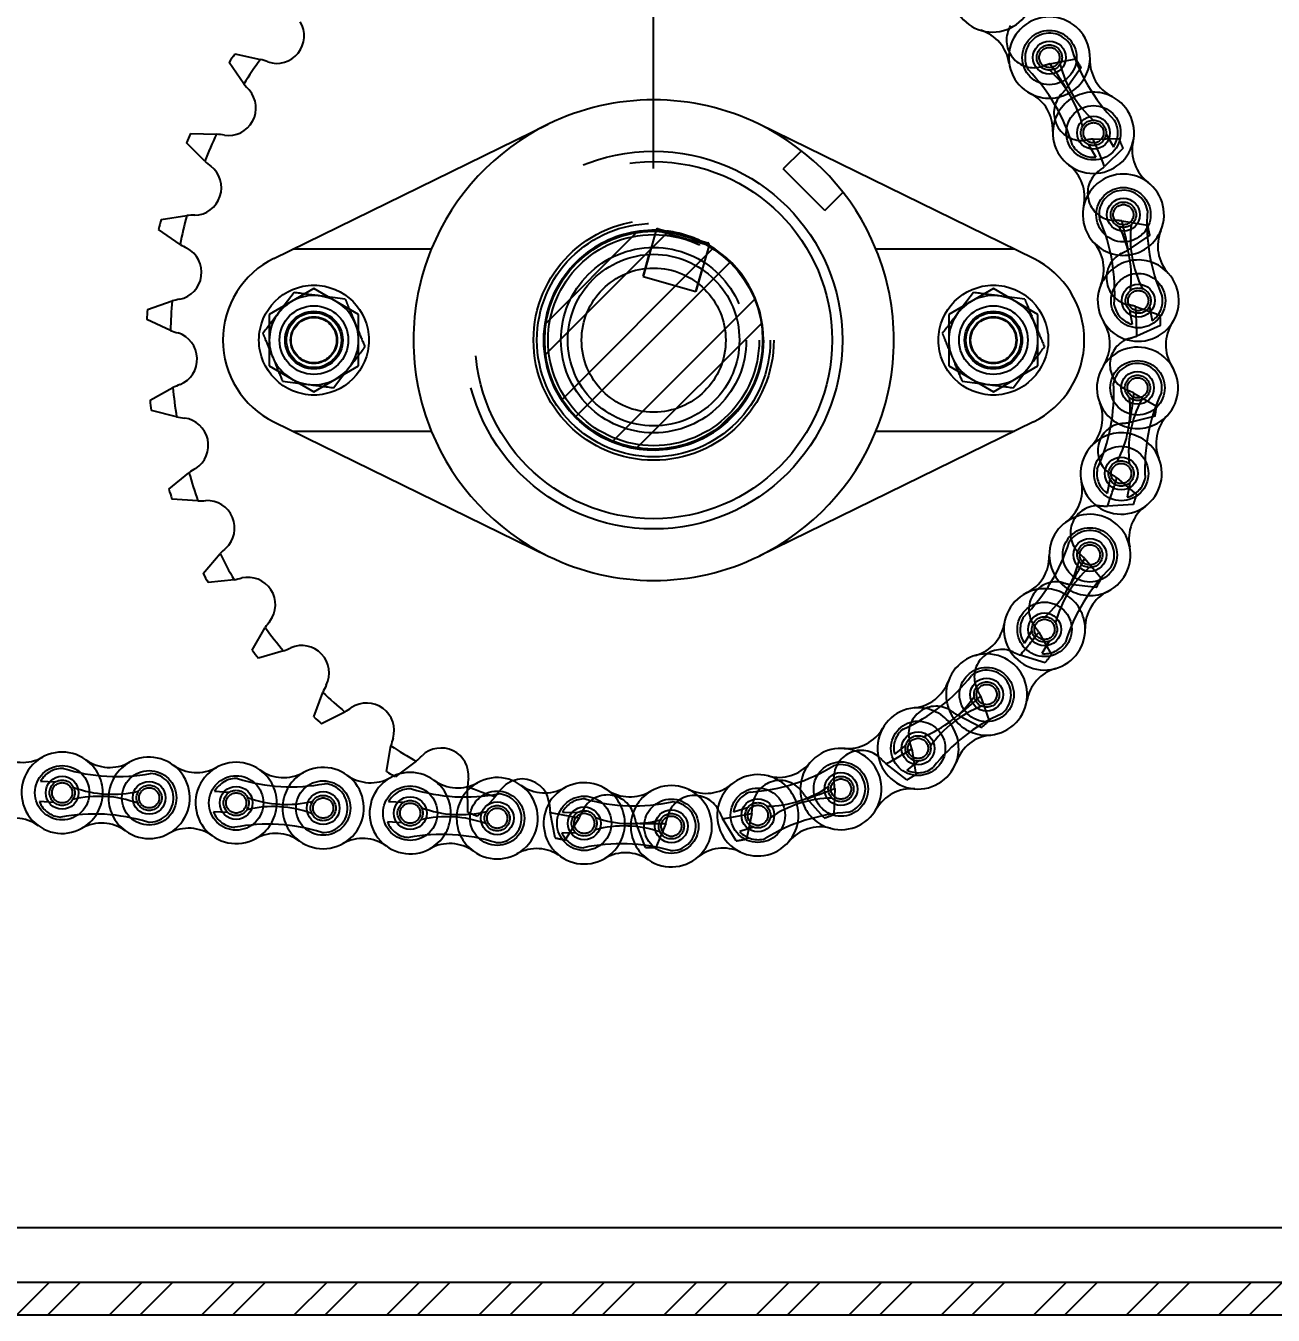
# Model space of a CAD drawing. Header units: metres. Extents: x 0 to 21025, y 0 to 14850.
# Drawn here: x 6291 to 6472.8, y 6190.9 to 6378.6 of the extents above; entities that cross this region are included whole.
import ezdxf

# ---------------------------------------------------------------- set-up
doc = ezdxf.new("R2010")
doc.units = ezdxf.units.M
doc.header["$LTSCALE"] = 25
doc.linetypes.add('HIDDEN2', pattern=[4.7625, 3.175, -1.5875])
for name, color, linetype in [('18_COTAS', 7, 'Continuous'), ('SHA', 7, 'Continuous'), ('SL4', 4, 'Continuous'), ('ST1', 7, 'HIDDEN2')]:
    doc.layers.add(name, color=color, linetype=linetype)
doc.styles.add('ROMANS', font='ROMANS.SHX')
doc.dimstyles.new('25___1-25', dxfattribs={"dimscale": 25, "dimtxt": 2.5, "dimasz": 2, "dimexe": 1.5, "dimexo": 1, "dimgap": 0.5, "dimtad": 1, "dimzin": 12, "dimtxsty": 'ROMANS', "dimcen": 0, "dimclrd": 256, "dimclre": 256, "dimclrt": 3, "dimazin": 3, "dimtfac": 1, "dimtmove": 0, "dimatfit": 0, "dimfxl": 1, "dimlwd": -1, "dimlwe": -1, "dimarcsym": 0})
pattern_1 = [(45, (-2913.5705, 2928.034), (-6.735192, 6.735192), []), (45, (-2909.08, 2928.034), (-6.735192, 6.735192), [])]

# ---------------------------------------------------------------- blocks, each defined once
blk = doc.blocks.new('*D13')
at = {"layer": '18_COTAS', "transparency": 16777216}
for p, q in [((2083.56, 6357.87), (2083.56, 7037.95)), ((6382.51, 6357.87), (6382.51, 7037.95)), ((2133.56, 7000.45), (6332.51, 7000.45))]:
    blk.add_line(p, q, dxfattribs=at)
for points in [[(2133.56, 7008.78), (2133.56, 6992.11), (2083.56, 7000.45)], [(6332.51, 7008.78), (6332.51, 6992.11), (6382.51, 7000.45)]]:
    blk.add_solid(points, dxfattribs=at)
at = {"layer": 'Defpoints', "color": 0, "transparency": 16777216}
for p in [(6382.51, 7000.45), (2083.56, 6332.87), (6382.51, 6332.87)]:
    blk.add_point(p, dxfattribs=at)
at = {"layer": '18_COTAS', "color": 3, "transparency": 16777216, "insert": (4233.04, 7050.15), "char_height": 62.5, "attachment_point": 5, "style": 'ROMANS'}
blk.add_mtext('4298,95', dxfattribs=at)

msp = doc.modelspace()

# ---------------------------------------------------------------- hatches: boundary and pattern name
at = {"layer": 'SHA'}
h = msp.add_hatch(dxfattribs=at)
h.set_pattern_fill('ANSI32', color=256, style=0)
h.set_pattern_definition(pattern_1)
edge = h.paths.add_edge_path(flags=0)
edge.add_arc((6382.514, 6332.865), 15.875, 0, 360)
h = msp.add_hatch(dxfattribs=at)
h.set_pattern_fill('ANSI32', color=256, style=0)
h.set_pattern_definition(pattern_1)
h.paths.add_polyline_path([(5540.514, 6190.865), (6540.514, 6190.865), (6540.514, 6195.628), (5540.514, 6195.628)], flags=0)

# ---------------------------------------------------------------- linework, layer by layer
at = {"layer": 'SL4'}
for p, q in [((6322.809, 6370.168), (6320.658, 6373.302)), ((6321.492, 6374.549), (6325.21, 6373.76)), ((6315.03, 6362.983), (6318.829, 6362.871)), ((6317.108, 6358.908), (6314.432, 6361.607)), ((6310.737, 6350.449), (6314.495, 6351.017)), ((6313.509, 6346.811), (6310.394, 6348.989)), ((6382.873, 6348.869), (6382.836, 6348.737)), ((6382.873, 6348.869), (6382.887, 6348.917)), ((6382.873, 6348.869), (6383.422, 6348.714)), ((6383.195, 6349.09), (6385.321, 6348.49)), ((6388.288, 6347.653), (6390.413, 6347.054)), ((6390.024, 6346.852), (6390.572, 6346.697)), ((6390.572, 6346.697), (6390.535, 6346.565)), ((6390.586, 6346.745), (6390.572, 6346.697)), ((6308.75, 6337.35), (6312.346, 6338.58)), ((6312.128, 6334.265), (6308.675, 6335.852)), ((6309.135, 6324.107), (6312.454, 6325.959)), ((6313.009, 6321.675), (6309.328, 6322.619)), ((6311.878, 6311.145), (6314.813, 6313.56)), ((6316.124, 6309.444), (6312.333, 6309.716)), ((6316.891, 6298.882), (6319.348, 6301.782)), ((6321.373, 6297.966), (6317.595, 6297.557)), ((6324.014, 6287.711), (6325.913, 6291.003)), ((6328.587, 6287.61), (6324.943, 6286.533)), ((6333.017, 6277.991), (6334.297, 6281.569)), ((6337.535, 6278.708), (6334.141, 6276.997)), ((6343.611, 6270.034), (6344.232, 6273.784)), ((6347.928, 6271.547), (6345.396, 6269.637)), ((5540.514, 6203.628), (6540.514, 6203.628)), ((6540.514, 6195.628), (5540.514, 6195.628)), ((6540.514, 6190.865), (5540.514, 6190.865))]:
    msp.add_line(p, q, dxfattribs=at)
at = {"layer": 'SL4', "flags": 128}
for points in [[(6382.871, 6348.861), (6383.71, 6348.821), (6384.377, 6348.757)], [(6389.231, 6347.387), (6390.514, 6346.722), (6390.57, 6346.689)]]:
    msp.add_lwpolyline(points, dxfattribs=at)
at = {"layer": 'SL4'}
for centre, radius in [((6440.175, 6374.018), 2.398), ((6446.596, 6363.061), 2.399), ((6450.958, 6351.133), 2.398), ((6382.514, 6332.865), 15.875), ((6453.12, 6338.619), 2.399), ((6453.013, 6325.919), 2.398), ((6450.64, 6313.443), 2.398), ((6446.077, 6301.591), 2.398), ((6439.471, 6290.744), 2.398), ((6431.035, 6281.251), 2.399), ((6421.039, 6273.417), 2.399), ((6296.332, 6266.951), 2.399), ((6309.011, 6266.209), 2.398), ((6409.805, 6267.493), 2.398), ((6321.689, 6265.466), 2.398), ((6334.367, 6264.724), 2.399), ((6347.046, 6263.981), 2.398), ((6359.724, 6263.239), 2.398), ((6372.402, 6262.496), 2.398), ((6385.095, 6262.072), 2.399), ((6397.694, 6263.671), 2.399)]:
    msp.add_circle(centre, radius, dxfattribs=at)
for centre, radius, start, end in [((6431.9, 6383.652), 5.92, 198.51061, 83.37723), ((6327.599, 6377.173), 4, 251.17231, 31.03223), ((6440.175, 6374.018), 5.92, 357.93934, 242.80596), ((6428.457, 6372.324), 5.92, 8.22497, 73.09159), ((6382.514, 6332.865), 73.9, 145.66363, 146.82662), ((6382.514, 6332.865), 70.4, 144.48676, 148.00349), ((6319.028, 6353.774), 20.92, 69.63577, 72.81305), ((6452.007, 6373.592), 5.92, 177.93934, 242.80596), ((6338.91, 6383.525), 20.92, 219.67719, 222.85447), ((6320.57, 6366.655), 4, 261.45802, 41.31794), ((6434.764, 6363.487), 5.92, 357.93934, 62.80596), ((6446.596, 6363.061), 5.92, 177.93934, 62.80596), ((6382.514, 6332.865), 73.9, 155.94934, 157.11233), ((6382.514, 6332.865), 70.4, 154.77247, 158.28921), ((6316.315, 6342.102), 20.92, 79.92149, 83.09877), ((6458.163, 6360.529), 5.92, 167.6537, 232.52032), ((6330.566, 6374.925), 20.92, 229.96291, 233.14019), ((6439.392, 6353.665), 5.92, 347.6537, 52.52032), ((6315.532, 6355.052), 4, 271.74373, 51.60365), ((6450.958, 6351.133), 5.92, 337.36806, 222.23468), ((6382.514, 6332.865), 70.4, 165.05818, 168.57492), ((6315.73, 6330.134), 20.92, 90.2072, 93.38448), ((6382.514, 6332.865), 73.9, 166.23506, 167.39805), ((6383.127, 6348.849), 0.25, 74.24512, 164.24512), ((6461.886, 6346.577), 5.92, 157.36806, 222.23468), ((6390.345, 6346.813), 0.25, 344.24512, 74.24512), ((6442.192, 6343.175), 5.92, 337.36806, 42.23468), ((6312.647, 6342.735), 4, 282.02945, 61.88937), ((6323.89, 6364.973), 20.92, 240.24862, 243.4259), ((6453.12, 6338.619), 5.92, 157.36806, 42.23468), ((6382.514, 6332.865), 70.4, 175.3439, 178.86063), ((6317.291, 6318.253), 20.92, 100.49292, 103.6702), ((6382.514, 6332.865), 73.9, 176.52077, 177.68376), ((6319.099, 6353.989), 20.92, 250.53434, 253.71162), ((6312.008, 6330.101), 4, 292.31516, 72.17508), ((6443.074, 6332.353), 5.92, 327.08243, 31.94905), ((6463.059, 6332.185), 5.92, 147.08243, 211.94905), ((6453.013, 6325.919), 5.92, 316.7968, 201.66342), ((6320.948, 6306.841), 20.92, 110.77863, 113.95591), ((6382.514, 6332.865), 70.4, 185.62961, 189.14635), ((6382.514, 6332.865), 73.9, 186.80648, 187.96948), ((6442.009, 6321.548), 5.92, 316.7968, 21.66342), ((6316.347, 6342.327), 20.92, 260.82005, 263.99733), ((6313.634, 6317.556), 4, 302.60088, 82.4608), ((6461.643, 6317.814), 5.92, 136.7968, 201.66342), ((6450.64, 6313.443), 5.92, 136.7968, 21.66342), ((6326.584, 6296.267), 20.92, 121.06435, 124.24162), ((6382.514, 6332.865), 70.4, 195.91533, 199.43206), ((6439.032, 6311.107), 5.92, 306.51117, 11.37778), ((6382.514, 6332.865), 73.9, 197.0922, 198.25519), ((6315.721, 6330.36), 20.92, 271.10577, 274.28304), ((6317.475, 6305.503), 4, 312.88659, 92.74651), ((6457.684, 6303.927), 5.92, 126.51117, 191.37778), ((6446.077, 6301.591), 5.92, 296.22553, 181.09215), ((6334.018, 6286.868), 20.92, 131.35006, 134.52734), ((6382.514, 6332.865), 70.4, 206.20104, 209.71778), ((6434.239, 6301.365), 5.92, 296.22553, 1.09215), ((6382.514, 6332.865), 73.9, 207.37791, 208.54091), ((6317.241, 6318.474), 20.92, 281.39148, 284.56876), ((6323.406, 6294.33), 4, 323.17231, 103.03223), ((6451.309, 6290.97), 5.92, 116.22553, 181.09215), ((6439.471, 6290.744), 5.92, 116.22553, 1.09215), ((6343.01, 6278.948), 20.92, 141.63577, 144.81305), ((6382.514, 6332.865), 70.4, 216.48676, 220.00349), ((6427.783, 6292.636), 5.92, 285.9399, 350.80652), ((6382.514, 6332.865), 73.9, 217.66363, 218.82662), ((6320.86, 6307.05), 20.92, 291.67719, 294.85447), ((6331.236, 6284.395), 4, 333.45802, 113.31794), ((6431.035, 6281.251), 5.92, 275.65427, 160.52088), ((6442.723, 6279.359), 5.92, 105.9399, 170.80652), ((6419.873, 6285.199), 5.92, 275.65427, 340.52088), ((6353.273, 6272.761), 20.92, 151.92149, 155.09877), ((6382.514, 6332.865), 70.4, 226.77247, 230.28921), ((6340.715, 6276.018), 4, 343.74373, 123.60365), ((6382.514, 6332.865), 73.9, 227.94934, 229.11233), ((6326.46, 6296.456), 20.92, 301.96291, 305.14019), ((6421.039, 6273.417), 5.92, 95.65427, 340.52088), ((6410.761, 6279.295), 5.92, 265.36863, 330.23525), ((6364.475, 6268.505), 20.92, 162.2072, 165.38448), ((6382.514, 6332.865), 70.4, 237.05818, 240.57492), ((6432.201, 6269.469), 5.92, 95.65427, 160.52088), ((6290.578, 6277.298), 5.92, 234.21502, 299.08164), ((6296.332, 6266.951), 5.92, 54.21502, 299.08164), ((6309.011, 6266.209), 5.92, 234.21502, 119.08164), ((6333.862, 6287.033), 20.92, 312.24862, 315.4259), ((6351.537, 6269.468), 4, 354.02945, 133.88937), ((6409.805, 6267.493), 5.92, 255.08299, 139.94961), ((6303.256, 6276.556), 5.92, 234.21502, 299.08164), ((6315.934, 6275.813), 5.92, 234.21502, 299.08164), ((6321.689, 6265.466), 5.92, 54.21502, 299.08164), ((6328.612, 6275.071), 5.92, 234.21502, 299.08164), ((6334.367, 6264.724), 5.92, 234.21502, 119.08164), ((6382.514, 6332.865), 73.9, 238.23506, 239.18494), ((6400.742, 6275.112), 5.92, 255.08299, 319.94961), ((6341.291, 6274.328), 5.92, 234.21502, 299.08164), ((6347.046, 6263.981), 5.92, 54.21502, 299.08164), ((6353.969, 6273.586), 5.92, 234.21502, 299.08164), ((6376.256, 6266.318), 20.92, 172.49292, 175.6702), ((6359.724, 6263.239), 5.92, 234.21502, 119.08164), ((6363.355, 6264.955), 4, 29.52269, 110.10431), ((6372.402, 6262.496), 5.92, 55.65436, 300.52098), ((6390.137, 6272.785), 5.92, 244.79736, 309.66398), ((6397.694, 6263.671), 5.92, 75.08299, 319.94961), ((6366.647, 6272.843), 5.92, 234.21502, 299.08164), ((6379.082, 6272.272), 5.92, 235.65436, 300.52098), ((6385.095, 6262.072), 5.92, 235.65436, 120.52098), ((6420.083, 6261.615), 5.92, 85.36863, 150.23525), ((6289.409, 6257.346), 5.92, 54.21502, 119.08164), ((6302.087, 6256.604), 5.92, 54.21502, 119.08164), ((6314.766, 6255.861), 5.92, 54.21502, 119.08164), ((6327.444, 6255.119), 5.92, 54.21502, 119.08164), ((6406.757, 6256.052), 5.92, 75.08299, 139.94961), ((6340.122, 6254.376), 5.92, 54.21502, 119.08164), ((6352.8, 6253.634), 5.92, 54.21502, 119.08164), ((6365.479, 6252.891), 5.92, 54.21502, 119.08164), ((6392.652, 6252.958), 5.92, 64.79736, 129.66398), ((6378.415, 6252.297), 5.92, 55.65436, 120.52098)]:
    msp.add_arc(centre, radius, start, end, dxfattribs=at)
at = {"layer": 'ST1'}
for p, q in [((6440.281, 6373.105), (6444.007, 6373.851)), ((6444.826, 6372.594), (6442.64, 6369.486)), ((6327.192, 6344.768), (6367.135, 6364.306)), ((6437.836, 6344.768), (6397.893, 6364.306)), ((6446.537, 6362.143), (6450.337, 6362.212)), ((6448.43, 6362.852), (6449.503, 6361.02)), ((6404.051, 6360.459), (6401.406, 6357.814)), ((6445.883, 6361.36), (6446.957, 6359.527)), ((6450.919, 6360.83), (6448.213, 6358.161)), ((6407.463, 6351.757), (6401.406, 6357.814)), ((6407.463, 6351.757), (6410.108, 6354.402)), ((6450.736, 6350.241), (6454.487, 6349.63)), ((6382.836, 6348.737), (6380.972, 6342.132)), ((6383.422, 6348.714), (6390.024, 6346.852)), ((6385.321, 6348.49), (6388.288, 6347.653)), ((6454.813, 6348.166), (6451.674, 6346.024)), ((6350.119, 6346.115), (6329.947, 6346.115)), ((6380.972, 6342.132), (6381.88, 6345.349)), ((6390.535, 6346.565), (6388.672, 6339.96)), ((6435.081, 6346.115), (6414.909, 6346.115)), ((6380.972, 6342.132), (6388.672, 6339.96)), ((6388.672, 6339.96), (6389.579, 6343.177)), ((6333.014, 6340.371), (6326.514, 6336.618)), ((6330.139, 6339.798), (6327.856, 6336.82)), ((6339.514, 6336.618), (6333.014, 6340.371)), ((6432.014, 6340.371), (6425.514, 6336.618)), ((6429.139, 6339.798), (6426.856, 6336.82)), ((6438.514, 6336.618), (6432.014, 6340.371)), ((6337.581, 6338.822), (6333.86, 6339.31)), ((6436.581, 6338.822), (6432.86, 6339.31)), ((6452.742, 6337.78), (6456.324, 6336.51)), ((6454.763, 6337.779), (6455.125, 6335.686)), ((6326.514, 6336.618), (6326.514, 6329.113)), ((6339.514, 6329.113), (6339.514, 6336.618)), ((6425.514, 6336.618), (6425.514, 6329.113)), ((6438.514, 6329.113), (6438.514, 6336.618)), ((6451.854, 6337.277), (6452.216, 6335.184)), ((6456.383, 6335.011), (6452.912, 6333.463)), ((6326.514, 6329.113), (6333.014, 6325.36)), ((6333.014, 6325.36), (6339.514, 6329.113)), ((6335.889, 6325.932), (6338.173, 6328.91)), ((6425.514, 6329.113), (6432.014, 6325.36)), ((6432.014, 6325.36), (6438.514, 6329.113)), ((6434.889, 6325.932), (6437.173, 6328.91)), ((6328.447, 6326.909), (6332.168, 6326.421)), ((6427.447, 6326.909), (6431.168, 6326.421)), ((6452.491, 6325.162), (6455.789, 6323.272)), ((6327.192, 6320.963), (6367.135, 6301.425)), ((6437.836, 6320.963), (6397.893, 6301.425)), ((6455.579, 6321.786), (6451.887, 6320.884)), ((6329.947, 6319.615), (6350.119, 6319.615)), ((6414.909, 6319.615), (6435.081, 6319.615)), ((6448.983, 6312.631), (6448.586, 6310.545)), ((6449.991, 6312.791), (6452.898, 6310.342)), ((6451.883, 6312.08), (6451.486, 6309.993)), ((6452.427, 6308.918), (6448.633, 6308.689)), ((6445.322, 6301.065), (6447.745, 6298.137)), ((6447.027, 6296.82), (6443.254, 6297.272)), ((6437.635, 6290.566), (6436.53, 6288.752)), ((6438.635, 6290.361), (6440.496, 6287.047)), ((6440.156, 6289.031), (6439.051, 6287.217)), ((6439.554, 6285.88), (6435.922, 6286.999)), ((6430.144, 6281.023), (6431.383, 6277.43)), ((6430.248, 6276.45), (6426.874, 6278.199)), ((6419.257, 6273.896), (6417.586, 6272.585)), ((6420.121, 6273.352), (6420.7, 6269.595)), ((6419.408, 6268.833), (6416.4, 6271.157)), ((6421.078, 6271.572), (6419.407, 6270.262)), ((6295.314, 6268.489), (6293.193, 6268.613)), ((6345.396, 6269.637), (6344.894, 6269.258)), ((6320.67, 6267.004), (6318.55, 6267.128)), ((6355.455, 6264.098), (6355.396, 6267.898)), ((6359.432, 6266.357), (6358.243, 6265.067)), ((6408.89, 6267.593), (6408.789, 6263.794)), ((6295.141, 6265.542), (6293.021, 6265.667)), ((6346.027, 6265.519), (6343.907, 6265.644)), ((6357.771, 6264.555), (6356.856, 6263.563)), ((6396.194, 6264.745), (6394.169, 6264.106)), ((6407.381, 6263.275), (6404.837, 6266.098)), ((6320.498, 6264.057), (6318.377, 6264.182)), ((6345.854, 6262.572), (6343.734, 6262.697)), ((6368.168, 6260.371), (6367.432, 6264.1)), ((6371.345, 6264.008), (6369.222, 6264.079)), ((6371.679, 6263.304), (6369.643, 6260.095)), ((6381.343, 6258.975), (6379.953, 6262.512)), ((6384.274, 6262.487), (6382.843, 6258.966)), ((6394.556, 6259.953), (6392.556, 6263.185)), ((6396.812, 6263.932), (6396.033, 6260.212)), ((6371.246, 6261.058), (6369.124, 6261.129)), ((6397.083, 6261.93), (6395.057, 6261.291)), ((5540.514, 6203.628), (6540.514, 6203.628))]:
    msp.add_line(p, q, dxfattribs=at)
at = {"layer": 'ST1', "flags": 128}
for points in [[(6344.894, 6269.258), (6344.733, 6269.353), (6344.658, 6269.398)], [(6361.98, 6268.712), (6360.965, 6268.163), (6360.112, 6267.297)], [(6367.344, 6265.256), (6367.069, 6266.441), (6366.836, 6266.926)]]:
    msp.add_lwpolyline(points, dxfattribs=at)
at = {"layer": 'ST1'}
for centre, radius in [((6440.175, 6374.018), 3.96), ((6440.175, 6374.018), 1.845), ((6440.175, 6374.018), 1.476), ((6446.596, 6363.061), 3.96), ((6446.596, 6363.061), 1.845), ((6446.596, 6363.061), 1.476), ((6382.514, 6332.865), 27.5), ((6382.514, 6332.865), 26), ((6450.958, 6351.133), 3.96), ((6450.958, 6351.133), 1.845), ((6450.958, 6351.133), 1.476), ((6382.514, 6332.865), 17.5), ((6382.514, 6332.865), 17), ((6382.514, 6332.865), 16), ((6382.514, 6332.865), 15.375), ((6382.514, 6332.865), 13.5), ((6382.514, 6332.865), 12.5), ((6382.514, 6332.865), 10.5), ((6453.12, 6338.619), 3.96), ((6333.014, 6332.865), 8), ((6432.014, 6332.865), 8), ((6453.12, 6338.619), 1.845), ((6453.12, 6338.619), 1.476), ((6333.014, 6332.865), 5), ((6432.014, 6332.865), 5), ((6333.014, 6332.865), 4.2), ((6333.014, 6332.865), 4), ((6333.014, 6332.865), 3.4), ((6333.014, 6332.865), 3.31), ((6432.014, 6332.865), 4.2), ((6432.014, 6332.865), 4), ((6432.014, 6332.865), 3.4), ((6432.014, 6332.865), 3.31), ((6453.013, 6325.919), 3.96), ((6453.013, 6325.919), 1.845), ((6453.013, 6325.919), 1.476), ((6450.64, 6313.443), 3.96), ((6450.64, 6313.443), 1.845), ((6450.64, 6313.443), 1.476), ((6446.077, 6301.591), 3.96), ((6446.077, 6301.591), 1.845), ((6446.077, 6301.591), 1.476), ((6439.471, 6290.744), 3.96), ((6439.471, 6290.744), 1.845), ((6439.471, 6290.744), 1.476), ((6431.035, 6281.251), 3.96), ((6431.035, 6281.251), 1.845), ((6431.035, 6281.251), 1.476), ((6421.039, 6273.417), 3.96), ((6421.039, 6273.417), 1.845), ((6421.039, 6273.417), 1.476), ((6296.332, 6266.951), 3.96), ((6309.011, 6266.209), 3.96), ((6409.805, 6267.493), 3.96), ((6296.332, 6266.951), 1.845), ((6296.332, 6266.951), 1.476), ((6321.689, 6265.466), 3.96), ((6334.367, 6264.724), 3.96), ((6409.805, 6267.493), 1.845), ((6409.805, 6267.493), 1.476), ((6309.011, 6266.209), 1.845), ((6309.011, 6266.209), 1.476), ((6321.689, 6265.466), 1.845), ((6321.689, 6265.466), 1.476), ((6334.367, 6264.724), 1.845), ((6347.046, 6263.981), 3.96), ((6359.724, 6263.239), 3.96), ((6372.402, 6262.496), 3.96), ((6397.694, 6263.671), 3.96), ((6334.367, 6264.724), 1.476), ((6347.046, 6263.981), 1.845), ((6347.046, 6263.981), 1.476), ((6359.724, 6263.239), 1.845), ((6359.724, 6263.239), 1.476), ((6372.402, 6262.496), 1.845), ((6385.095, 6262.072), 3.96), ((6397.694, 6263.671), 1.845), ((6397.694, 6263.671), 1.476), ((6372.402, 6262.496), 1.476), ((6385.095, 6262.072), 1.845), ((6385.095, 6262.072), 1.476)]:
    msp.add_circle(centre, radius, dxfattribs=at)
for centre, radius, start, end in [((6437.93, 6376.544), 4, 148.31516, 288.17508), ((6440.175, 6374.018), 3.552, 30.37265, 210.37265), ((6468.489, 6383.251), 26.322, 196.4128, 224.3325), ((6440.175, 6374.018), 5.92, 242.80597, 357.93933), ((6382.514, 6332.865), 73.9, 32.52077, 33.68376), ((6418.282, 6353.827), 26.322, 16.4128, 44.3325), ((6446.234, 6353.05), 20.92, 106.53434, 109.71162), ((6429.278, 6360.271), 16.175, 13.36565, 47.37965), ((6382.514, 6332.865), 70.4, 31.3439, 34.86063), ((6457.494, 6376.808), 16.175, 193.36565, 227.37965), ((6382.514, 6332.865), 35, 63.93478, 116.06522), ((6446.596, 6363.061), 5.92, 62.80597, 177.93933), ((6444.839, 6365.947), 4, 138.02945, 277.88937), ((6426.692, 6383.025), 20.92, 316.49292, 319.6702), ((6382.514, 6332.865), 35, 116.06522, 157.75478), ((6382.514, 6332.865), 35, 22.24522, 63.93478), ((6446.596, 6363.061), 3.552, 324.92601, 30.37265), ((6448.814, 6341.348), 20.92, 96.24862, 99.4259), ((6382.514, 6332.865), 70.4, 21.05818, 24.57492), ((6382.514, 6332.865), 73.9, 22.23506, 23.39805), ((6446.596, 6363.061), 3.552, 210.37265, 275.81928), ((6449.744, 6354.287), 4, 127.74373, 267.60365), ((6434.938, 6374.33), 20.92, 306.2072, 309.38448), ((6450.958, 6351.133), 3.552, 9.80137, 189.80137), ((6480.711, 6349.829), 26.322, 175.84152, 203.76123), ((6382.514, 6332.865), 16, 88.72264, 0), ((6450.958, 6351.133), 5.92, 222.23468, 337.36807), ((6423.367, 6339.923), 26.322, 355.84152, 23.76123), ((6449.263, 6329.373), 20.92, 85.96291, 89.14019), ((6435.925, 6342.092), 16.175, 352.79438, 26.80837), ((6382.514, 6332.865), 70.4, 10.77247, 14.28921), ((6468.153, 6347.66), 16.175, 172.79438, 206.80837), ((6382.514, 6332.865), 73.9, 11.94934, 13.11233), ((6382.514, 6332.865), 16, 65.1764, 83.31384), ((6382.514, 6332.865), 35, 157.75478, 202.24522), ((6382.514, 6332.865), 16, 0, 59.76761), ((6382.514, 6332.865), 35, 337.75478, 22.24522), ((6452.489, 6341.939), 4, 117.45802, 257.31794), ((6441.5, 6364.303), 20.92, 295.92149, 299.09877), ((6333.014, 6332.865), 13.25, 116.06522, 243.93478), ((6432.014, 6332.865), 13.25, 296.06522, 63.93478), ((6453.12, 6338.619), 5.92, 42.2347, 157.36805), ((6333.014, 6332.865), 6.5, 82.52267, 142.52267), ((6333.014, 6332.865), 6.5, 22.52267, 82.52267), ((6432.014, 6332.865), 6.5, 82.52267, 142.52267), ((6432.014, 6332.865), 6.5, 22.52267, 82.52267), ((6453.12, 6338.619), 3.552, 189.80137, 255.24801), ((6447.567, 6317.511), 20.92, 75.67719, 78.85447), ((6382.514, 6332.865), 70.4, 0.48676, 4.00349), ((6453.12, 6338.619), 3.552, 304.35474, 9.80137), ((6333.014, 6332.865), 6.5, 142.52267, 202.52267), ((6432.014, 6332.865), 6.5, 142.52267, 202.52267), ((6382.514, 6332.865), 73.9, 1.66363, 2.82662), ((6333.014, 6332.865), 6.5, 322.52267, 22.52267), ((6432.014, 6332.865), 6.5, 322.52267, 22.52267), ((6452.985, 6329.298), 4, 107.17231, 247.03223), ((6446.165, 6353.266), 20.92, 285.63577, 288.81305), ((6333.014, 6332.865), 6.5, 202.52267, 262.52267), ((6432.014, 6332.865), 6.5, 202.52267, 262.52267), ((6333.014, 6332.865), 6.5, 262.52267, 322.52267), ((6432.014, 6332.865), 6.5, 262.52267, 322.52267), ((6453.013, 6325.919), 3.552, 349.23011, 169.23011), ((6423.242, 6325.118), 26.322, 335.27026, 3.18996), ((6435.762, 6322.737), 16.175, 332.22311, 6.23711), ((6443.78, 6306.142), 20.92, 65.39148, 68.56876), ((6382.514, 6332.865), 70.4, 350.20104, 353.71778), ((6480.41, 6314.244), 26.322, 155.27026, 183.18996), ((6453.013, 6325.919), 5.92, 201.6634, 316.79681), ((6467.891, 6316.625), 16.175, 152.22311, 186.23711), ((6382.514, 6332.865), 73.9, 351.37791, 352.54091), ((6451.215, 6316.773), 4, 96.88659, 236.74651), ((6448.785, 6341.573), 20.92, 275.35006, 278.52734), ((6382.514, 6332.865), 35, 202.24522, 243.93478), ((6382.514, 6332.865), 35, 296.06522, 337.75478), ((6450.64, 6313.443), 5.92, 21.66335, 136.79686), ((6450.64, 6313.443), 3.552, 169.23011, 234.67675), ((6438.024, 6295.632), 20.92, 55.10577, 58.28304), ((6382.514, 6332.865), 70.4, 339.91533, 343.43206), ((6450.64, 6313.443), 3.552, 283.78347, 349.23011), ((6382.514, 6332.865), 73.9, 341.0922, 342.25519), ((6447.238, 6304.764), 4, 86.60088, 226.4608), ((6449.275, 6329.6), 20.92, 265.06435, 268.24162), ((6446.077, 6301.591), 3.552, 328.65884, 148.65884), ((6417.923, 6311.302), 26.322, 314.69899, 342.61869), ((6382.514, 6332.865), 35, 243.93478, 296.06522), ((6428.808, 6304.673), 16.175, 311.65184, 345.66584), ((6446.077, 6301.591), 5.92, 181.09215, 296.22552), ((6382.514, 6332.865), 70.4, 329.62961, 333.14635), ((6430.483, 6286.319), 20.92, 44.82005, 47.99733), ((6456.74, 6287.662), 16.175, 131.65184, 165.66584), ((6467.625, 6281.033), 26.322, 134.69899, 162.61869), ((6439.471, 6290.744), 5.92, 1.09215, 116.22552), ((6441.18, 6293.659), 4, 76.31516, 216.17508), ((6447.619, 6317.731), 20.92, 254.77863, 257.95591), ((6382.514, 6332.865), 73.9, 330.80648, 331.96948), ((6439.471, 6290.744), 3.552, 148.65884, 214.10548), ((6421.401, 6278.501), 20.92, 34.53434, 37.71162), ((6382.514, 6332.865), 70.4, 319.3439, 322.86063), ((6439.471, 6290.744), 3.552, 263.2122, 328.65884), ((6433.237, 6283.814), 4, 66.02945, 205.88937), ((6443.87, 6306.35), 20.92, 244.49292, 247.6702), ((6382.514, 6332.865), 73.9, 320.52077, 321.68376), ((6408.088, 6300.235), 26.322, 294.12772, 322.04743), ((6431.035, 6281.251), 5.92, 160.52084, 275.6543), ((6431.035, 6281.251), 3.552, 308.08758, 128.08758), ((6411.069, 6272.431), 20.92, 24.24862, 27.4259), ((6423.663, 6275.545), 4, 55.74373, 195.60365), ((6415.95, 6290.204), 16.175, 291.08058, 325.09457), ((6436.124, 6264.463), 16.175, 111.08058, 145.09457), ((6382.514, 6332.865), 70.4, 309.05818, 312.57492), ((6421.039, 6273.417), 5.92, 340.52088, 95.65428), ((6443.986, 6254.433), 26.322, 114.12772, 142.04743), ((6438.15, 6295.82), 20.92, 234.2072, 237.38448), ((6421.039, 6273.417), 3.552, 128.08758, 193.53421), ((6382.514, 6332.865), 73.9, 310.23506, 311.39805), ((6399.819, 6268.304), 20.92, 13.96291, 17.14019), ((6412.767, 6269.119), 4, 45.45802, 185.31794), ((6430.641, 6286.482), 20.92, 223.92149, 227.09877), ((6382.514, 6332.865), 70.4, 298.77247, 302.28921), ((6296.332, 6266.951), 3.552, 86.64833, 152.09497), ((6304.373, 6295.627), 26.322, 252.68848, 280.60819), ((6296.332, 6266.951), 5.92, 299.08158, 54.21509), ((6309.011, 6266.209), 5.92, 119.08158, 234.21509), ((6321.689, 6265.466), 5.92, 299.08161, 54.21506), ((6394.992, 6293.33), 26.322, 273.55645, 301.47615), ((6409.805, 6267.493), 5.92, 139.94964, 255.08296), ((6409.805, 6267.493), 3.552, 287.5163, 107.5163), ((6421.039, 6273.417), 3.552, 242.64094, 308.08758), ((6309.011, 6266.209), 3.552, 266.64833, 86.64833), ((6321.689, 6265.466), 3.552, 86.64833, 152.09497), ((6329.729, 6294.142), 26.322, 252.68848, 280.60819), ((6334.367, 6264.724), 5.92, 119.08158, 234.21509), ((6334.367, 6264.724), 3.552, 266.64833, 86.64833), ((6347.046, 6263.981), 5.92, 299.08158, 54.21509), ((6359.724, 6263.239), 5.92, 119.08158, 234.21509), ((6400.898, 6264.742), 4, 35.17231, 175.03223), ((6397.694, 6263.671), 5.92, 319.94958, 75.08302), ((6388.014, 6266.251), 20.92, 3.67719, 6.85447), ((6382.514, 6332.865), 73.9, 299.94934, 301.11233), ((6301.716, 6250.255), 16.175, 69.64134, 103.65533), ((6303.628, 6282.904), 16.175, 249.64134, 283.65533), ((6328.984, 6281.419), 16.175, 249.64134, 283.65533), ((6347.046, 6263.981), 3.552, 86.64833, 152.09497), ((6355.086, 6292.657), 26.322, 252.68848, 280.60819), ((6382.514, 6332.865), 70.4, 247.3439, 250.86063), ((6342.828, 6279.082), 20.92, 322.53434, 325.71162), ((6359.724, 6263.239), 3.552, 266.64833, 86.64833), ((6375.789, 6262.626), 4, 14.60088, 154.4608), ((6372.402, 6262.496), 5.92, 300.52097, 55.65437), ((6385.095, 6262.072), 5.92, 120.52097, 235.65437), ((6388.439, 6262.554), 4, 24.88659, 164.74651), ((6397.694, 6263.671), 3.552, 107.5163, 172.96294), ((6398.828, 6281.176), 16.175, 270.5093, 304.5233), ((6421.585, 6278.634), 20.92, 213.63577, 216.81305), ((6382.514, 6332.865), 70.4, 288.48676, 292.00349), ((6296.332, 6266.951), 3.552, 201.2017, 266.64833), ((6327.072, 6248.77), 16.175, 69.64134, 103.65533), ((6354.341, 6279.934), 16.175, 249.64134, 283.65533), ((6388.239, 6266.271), 20.92, 182.77863, 185.95591), ((6372.402, 6262.496), 3.552, 88.08767, 153.53431), ((6353.069, 6272.86), 20.92, 332.82005, 335.99733), ((6379.719, 6291.365), 26.322, 254.12782, 282.04752), ((6385.095, 6262.072), 3.552, 268.08767, 88.08767), ((6376.031, 6266.34), 20.92, 353.39148, 356.56876), ((6408.671, 6249.988), 16.175, 90.5093, 124.5233), ((6300.97, 6237.533), 26.322, 72.68848, 100.60819), ((6321.689, 6265.466), 3.552, 201.2017, 266.64833), ((6347.046, 6263.981), 3.552, 201.2017, 266.64833), ((6352.429, 6247.285), 16.175, 69.64134, 103.65533), ((6382.514, 6332.865), 73.9, 248.52077, 249.68376), ((6382.514, 6332.865), 70.4, 257.62961, 261.14635), ((6379.294, 6278.628), 16.175, 251.08067, 285.09467), ((6400.038, 6268.363), 20.92, 193.06435, 196.24162), ((6382.514, 6332.865), 70.4, 267.91533, 271.43206), ((6364.256, 6268.567), 20.92, 343.10577, 346.28304), ((6411.274, 6272.529), 20.92, 203.35006, 206.52734), ((6382.514, 6332.865), 70.4, 278.20104, 281.71778), ((6412.507, 6237.835), 26.322, 93.55645, 121.47615), ((6382.514, 6332.865), 73.9, 289.66363, 290.82662), ((6326.327, 6236.048), 26.322, 72.68848, 100.60819), ((6351.684, 6234.563), 26.322, 72.68848, 100.60819), ((6372.402, 6262.496), 3.552, 202.64103, 268.08767), ((6378.203, 6245.941), 16.175, 71.08067, 105.09467), ((6397.694, 6263.671), 3.552, 222.06966, 287.5163), ((6382.514, 6332.865), 73.9, 258.80648, 259.96948), ((6377.778, 6233.204), 26.322, 74.12782, 102.04752), ((6382.514, 6332.865), 73.9, 269.0922, 270.25519), ((6382.514, 6332.865), 73.9, 279.37791, 280.54091)]:
    msp.add_arc(centre, radius, start, end, dxfattribs=at)
for points, knots in [([(6333.86, 6339.31), (6333.772, 6339.322), (6332.515, 6339.487), (6331.284, 6339.648), (6330.139, 6339.798)], [0, 0, 0, 0, 0.07021477, 1, 1, 1, 1]), ([(6432.86, 6339.31), (6432.772, 6339.322), (6431.515, 6339.487), (6430.284, 6339.648), (6429.139, 6339.798)], [0, 0, 0, 0, 0.07021477, 1, 1, 1, 1]), ([(6337.581, 6338.822), (6337.702, 6338.531), (6338.17, 6337.401), (6338.657, 6336.227), (6339.018, 6335.355)], [0, 0, 0, 0, 0.2575513, 1, 1, 1, 1]), ([(6436.581, 6338.822), (6436.702, 6338.531), (6437.17, 6337.401), (6437.657, 6336.227), (6438.018, 6335.355)], [0, 0, 0, 0, 0.25755135, 1, 1, 1, 1]), ([(6327.856, 6336.82), (6327.802, 6336.75), (6327.031, 6335.744), (6326.275, 6334.758), (6325.572, 6333.842)], [0, 0, 0, 0, 0.0702148, 1, 1, 1, 1]), ([(6426.856, 6336.82), (6426.802, 6336.75), (6426.031, 6335.744), (6425.275, 6334.758), (6424.572, 6333.842)], [0, 0, 0, 0, 0.0702148, 1, 1, 1, 1]), ([(6325.572, 6333.842), (6325.693, 6333.551), (6326.162, 6332.421), (6326.648, 6331.247), (6327.01, 6330.376)], [0, 0, 0, 0, 0.2575513, 1, 1, 1, 1]), ([(6339.018, 6335.355), (6339.149, 6335.04), (6339.636, 6333.867), (6340.109, 6332.724), (6340.456, 6331.889)], [0, 0, 0, 0, 0.2686336, 1, 1, 1, 1]), ([(6424.572, 6333.842), (6424.693, 6333.551), (6425.162, 6332.421), (6425.648, 6331.247), (6426.01, 6330.376)], [0, 0, 0, 0, 0.2575513, 1, 1, 1, 1]), ([(6438.018, 6335.355), (6438.149, 6335.04), (6438.636, 6333.867), (6439.109, 6332.724), (6439.456, 6331.889)], [0, 0, 0, 0, 0.2686336, 1, 1, 1, 1]), ([(6327.01, 6330.376), (6327.141, 6330.06), (6327.627, 6328.887), (6328.101, 6327.744), (6328.447, 6326.909)], [0, 0, 0, 0, 0.26863361, 1, 1, 1, 1]), ([(6338.173, 6328.91), (6338.227, 6328.981), (6338.998, 6329.987), (6339.753, 6330.972), (6340.456, 6331.889)], [0, 0, 0, 0, 0.0702148, 1, 1, 1, 1]), ([(6426.01, 6330.376), (6426.141, 6330.06), (6426.627, 6328.887), (6427.101, 6327.744), (6427.447, 6326.909)], [0, 0, 0, 0, 0.26863361, 1, 1, 1, 1]), ([(6437.173, 6328.91), (6437.227, 6328.981), (6437.998, 6329.987), (6438.753, 6330.972), (6439.456, 6331.889)], [0, 0, 0, 0, 0.0702148, 1, 1, 1, 1]), ([(6332.168, 6326.421), (6332.257, 6326.409), (6333.513, 6326.244), (6334.744, 6326.082), (6335.889, 6325.932)], [0, 0, 0, 0, 0.07021477, 1, 1, 1, 1]), ([(6431.168, 6326.421), (6431.257, 6326.409), (6432.513, 6326.244), (6433.744, 6326.082), (6434.889, 6325.932)], [0, 0, 0, 0, 0.07021477, 1, 1, 1, 1])]:
    msp.add_open_spline(points, degree=3, knots=knots, dxfattribs=at)

# ---------------------------------------------------------------- dimensions: what is measured, and where the dimension line sits
at = {"layer": '18_COTAS'}
dim = msp.add_linear_dim(base=(6382.514, 7000.445), p1=(2083.564, 6332.865), p2=(6382.514, 6332.865), dimstyle='25___1-25', dxfattribs=at)
dim.commit()
dim.dimension.update_dxf_attribs({"geometry": '*D13', "text_midpoint": (4233.039, 7050.147)})

doc.saveas('drawing.dxf')
